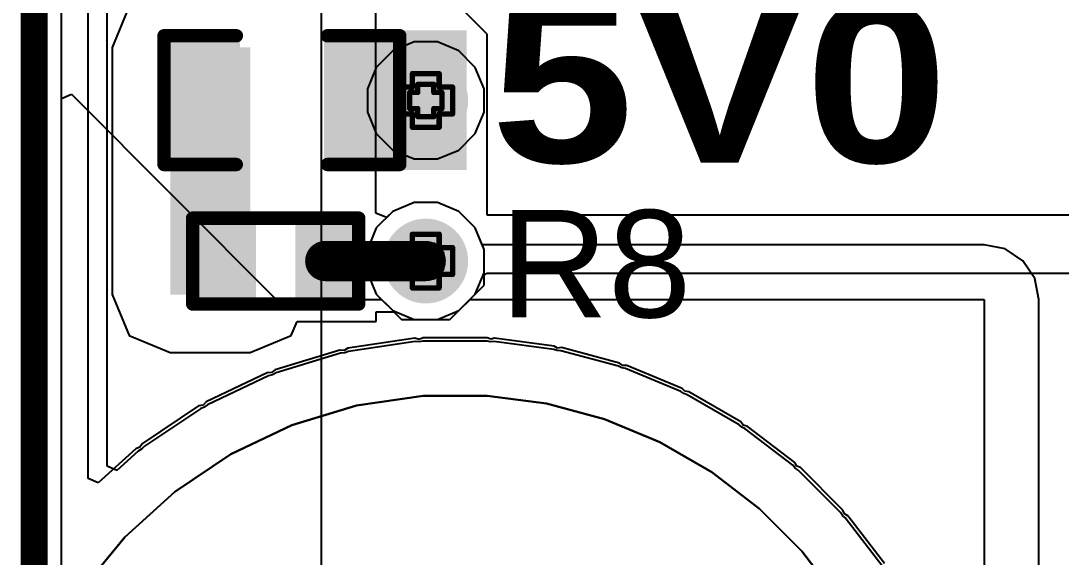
# Model space of a CAD drawing. Header units: inches. Extents: x -4 to 5258, y -4 to 5281.
# Drawn here: x -4.14 to 5.73, y 2.81 to 7.89 of the extents above; entities that cross this region are included whole.
import ezdxf

# ---------------------------------------------------------------- set-up
doc = ezdxf.new("R2010")
doc.units = ezdxf.units.IN
for name, color, linetype in [('Board Outline', 216, 'Continuous'), ('Bottom Layer', 5, 'Continuous'), ('Bottom Solder', 6, 'Continuous'), ('Drill Drawing', 1, 'Continuous'), ('Layer 1', 16, 'Continuous'), ('Layer 2', 76, 'Continuous'), ('Top Layer', 1, 'Continuous'), ('Top Overlay', 2, 'Continuous'), ('Top Paste', 8, 'Continuous'), ('Top Solder', 216, 'Continuous'), ('Via Holes', 16, 'Continuous')]:
    doc.layers.add(name, color=color, linetype=linetype)
doc.styles.add('Arial', font='', dxfattribs={"height": 0.2})
doc.styles.add('Arial Black_Bold', font='', dxfattribs={"height": 0.2})
doc.styles.get('Arial').set_extended_font_data('Arial')
doc.styles.get('Arial Black_Bold').set_extended_font_data('Arial Black', bold=True)

# ---------------------------------------------------------------- blocks, each defined once
blk = doc.blocks.new('R___0402_160')
at = {"layer": 'Top Layer'}
for points in [[(-0.6985, -0.3175), (-0.6985, 0.3175), (-0.2413, 0.3175), (-0.2413, -0.3175)], [(0.2413, -0.3175), (0.2413, 0.3175), (0.6985, 0.3175), (0.6985, -0.3175)]]:
    blk.add_hatch(color=1, dxfattribs=at).paths.add_polyline_path(points)
at = {"layer": 'Top Paste'}
for points in [[(-0.6985, -0.3175), (-0.6985, 0.3175), (-0.2413, 0.3175), (-0.2413, -0.3175)], [(0.2413, -0.3175), (0.2413, 0.3175), (0.6985, 0.3175), (0.6985, -0.3175)]]:
    blk.add_hatch(color=8, dxfattribs=at).paths.add_polyline_path(points)
at = {"layer": 'Top Solder'}
for points in [[(-0.7535, -0.3725), (-0.7535, 0.3725), (-0.1863, 0.3725), (-0.1863, -0.3725)], [(0.1863, -0.3725), (0.1863, 0.3725), (0.7535, 0.3725), (0.7535, -0.3725)]]:
    blk.add_hatch(color=216, dxfattribs=at).paths.add_polyline_path(points)
at = {"layer": 'Top Overlay'}
for points in [[(-0.7874, 0.4064, 0.127, 0.127, 0), (-0.7874, -0.4064, 0.127, 0.127, 0)], [(0.7874, 0.4064, 0.127, 0.127, 0), (-0.7874, 0.4064, 0.127, 0.127, 0)], [(0.7874, 0.4064, 0.127, 0.127, 0), (0.7874, -0.4064, 0.127, 0.127, 0)], [(0.7874, -0.4064, 0.127, 0.127, 0), (-0.7874, -0.4064, 0.127, 0.127, 0)], [(0.8128, -0.4318, 0.00323, 0.00323, 0), (-0.8128, -0.4318, 0.00323, 0.00323, 0)]]:
    blk.add_lwpolyline(points, format="xyseb", dxfattribs=at)
for points in [[(-0.8191, 0.4064, 0.0635, 0.0635, 1), (-0.7556, 0.4064, 0.0635, 0.0635, 1)], [(-0.8191, 0.4064, 0.0635, 0.0635, 1), (-0.7556, 0.4064, 0.0635, 0.0635, 1)], [(0.7556, 0.4064, 0.0635, 0.0635, 1), (0.8191, 0.4064, 0.0635, 0.0635, 1)], [(0.7556, 0.4064, 0.0635, 0.0635, 1), (0.8191, 0.4064, 0.0635, 0.0635, 1)], [(-0.8191, -0.4064, 0.0635, 0.0635, 1), (-0.7556, -0.4064, 0.0635, 0.0635, 1)], [(-0.8191, -0.4064, 0.0635, 0.0635, 1), (-0.7556, -0.4064, 0.0635, 0.0635, 1)], [(0.7556, -0.4064, 0.0635, 0.0635, 1), (0.8191, -0.4064, 0.0635, 0.0635, 1)], [(0.7556, -0.4064, 0.0635, 0.0635, 1), (0.8191, -0.4064, 0.0635, 0.0635, 1)], [(-0.8136, -0.4318, 0.00161, 0.00161, 1), (-0.812, -0.4318, 0.00161, 0.00161, 1)], [(0.812, -0.4318, 0.00161, 0.00161, 1), (0.8136, -0.4318, 0.00161, 0.00161, 1)]]:
    blk.add_lwpolyline(points, format="xyseb", close=True, dxfattribs=at)
blk = doc.blocks.new('LED_0603_203')
at = {"layer": 'Top Layer'}
for points in [[(-1, 0.5), (-0.5, 0.5), (-0.5, -0.5), (-1, -0.5)], [(0.5, 0.5), (1, 0.5), (1, -0.5), (0.5, -0.5)]]:
    blk.add_hatch(color=1, dxfattribs=at).paths.add_polyline_path(points)
at = {"layer": 'Top Overlay'}
blk.add_hatch(color=2, dxfattribs=at).paths.add_polyline_path([(1.1175, -0.6603), (1.7525, -0.6603), (1.7525, 0.6605), (1.1175, 0.6605)])
at = {"layer": 'Top Paste'}
for points in [[(-1, 0.5), (-0.5, 0.5), (-0.5, -0.5), (-1, -0.5)], [(0.5, 0.5), (1, 0.5), (1, -0.5), (0.5, -0.5)]]:
    blk.add_hatch(color=8, dxfattribs=at).paths.add_polyline_path(points)
at = {"layer": 'Top Solder'}
for points in [[(-1.1016, 0.6016), (-0.3984, 0.6016), (-0.3984, -0.6016), (-1.1016, -0.6016)], [(0.3984, 0.6016), (1.1016, 0.6016), (1.1016, -0.6016), (0.3984, -0.6016)]]:
    blk.add_hatch(color=216, dxfattribs=at).paths.add_polyline_path(points)
at = {"layer": 'Top Overlay'}
for points in [[(-1.1176, -0.6096, 0.127, 0.127, 0), (-1.1176, 0.6096, 0.127, 0.127, 0)], [(-1.1176, 0.6096, 0.127, 0.127, 0), (-0.4318, 0.6096, 0.127, 0.127, 0)], [(0.4318, 0.6096, 0.127, 0.127, 0), (1.1176, 0.6096, 0.127, 0.127, 0)], [(1.1176, -0.6096, 0.127, 0.127, 0), (1.1176, 0.6096, 0.127, 0.127, 0)], [(-1.1176, -0.6096, 0.127, 0.127, 0), (-0.4318, -0.6096, 0.127, 0.127, 0)], [(0.4318, -0.6096, 0.127, 0.127, 0), (1.1176, -0.6096, 0.127, 0.127, 0)]]:
    blk.add_lwpolyline(points, format="xyseb", dxfattribs=at)
for points in [[(-1.1494, 0.6096, 0.0635, 0.0635, 1), (-1.0858, 0.6096, 0.0635, 0.0635, 1)], [(-1.1494, 0.6096, 0.0635, 0.0635, 1), (-1.0858, 0.6096, 0.0635, 0.0635, 1)], [(-0.4636, 0.6096, 0.0635, 0.0635, 1), (-0.4001, 0.6096, 0.0635, 0.0635, 1)], [(0.4001, 0.6096, 0.0635, 0.0635, 1), (0.4636, 0.6096, 0.0635, 0.0635, 1)], [(1.0858, 0.6096, 0.0635, 0.0635, 1), (1.1494, 0.6096, 0.0635, 0.0635, 1)], [(1.0858, 0.6096, 0.0635, 0.0635, 1), (1.1494, 0.6096, 0.0635, 0.0635, 1)], [(-1.1494, -0.6096, 0.0635, 0.0635, 1), (-1.0858, -0.6096, 0.0635, 0.0635, 1)], [(-1.1494, -0.6096, 0.0635, 0.0635, 1), (-1.0858, -0.6096, 0.0635, 0.0635, 1)], [(-0.4636, -0.6096, 0.0635, 0.0635, 1), (-0.4001, -0.6096, 0.0635, 0.0635, 1)], [(0.4001, -0.6096, 0.0635, 0.0635, 1), (0.4636, -0.6096, 0.0635, 0.0635, 1)], [(1.0858, -0.6096, 0.0635, 0.0635, 1), (1.1494, -0.6096, 0.0635, 0.0635, 1)], [(1.0858, -0.6096, 0.0635, 0.0635, 1), (1.1494, -0.6096, 0.0635, 0.0635, 1)]]:
    blk.add_lwpolyline(points, format="xyseb", close=True, dxfattribs=at)

msp = doc.modelspace()

# ---------------------------------------------------------------- hatches: boundary and pattern name
at = {"layer": 'Bottom Layer'}
h = msp.add_hatch(color=5, dxfattribs=at)
edge = h.paths.add_edge_path()
edge.add_arc((-0.2966, 7.1358), 0.3, 0, 360)
h = msp.add_hatch(color=5, dxfattribs=at)
edge = h.paths.add_edge_path()
edge.add_arc((-0.2967, 5.6151), 0.3, 0, 360)
at = {"layer": 'Bottom Solder'}
h = msp.add_hatch(color=6, dxfattribs=at)
edge = h.paths.add_edge_path()
edge.add_arc((-0.2966, 7.1358), 0.4016, 0, 360)
h = msp.add_hatch(color=6, dxfattribs=at)
edge = h.paths.add_edge_path()
edge.add_arc((-0.2967, 5.6151), 0.4016, 0, 360)
at = {"layer": 'Layer 1'}
h = msp.add_hatch(color=16, dxfattribs=at)
edge = h.paths.add_edge_path()
edge.add_arc((-0.2966, 7.1358), 0.3, 0, 360)
h = msp.add_hatch(color=16, dxfattribs=at)
edge = h.paths.add_edge_path()
edge.add_arc((-0.2967, 5.6151), 0.3, 0, 360)
at = {"layer": 'Layer 2'}
h = msp.add_hatch(color=76, dxfattribs=at)
edge = h.paths.add_edge_path()
edge.add_arc((-0.2966, 7.1358), 0.3, 0, 360)
h = msp.add_hatch(color=76, dxfattribs=at)
edge = h.paths.add_edge_path()
edge.add_arc((-0.2967, 5.6151), 0.3, 0, 360)
at = {"layer": 'Top Layer'}
for points in [[(-2.7199, 5.2976), (-1.9611, 5.2976), (-1.9611, 7.6391), (-2.7199, 7.6391)], [(-0.9109, 7.4365), (-0.9109, 6.8344), (-0.2966, 6.8344), (-0.2966, 7.4365)]]:
    msp.add_hatch(color=1, dxfattribs=at).paths.add_polyline_path(points)
h = msp.add_hatch(color=1, dxfattribs=at)
edge = h.paths.add_edge_path()
edge.add_arc((-0.2966, 7.1358), 0.3, 0, 360)
h = msp.add_hatch(color=1, dxfattribs=at)
edge = h.paths.add_edge_path()
edge.add_arc((-0.2967, 5.6151), 0.3, 0, 360)
at = {"layer": 'Top Solder'}
h = msp.add_hatch(color=216, dxfattribs=at)
edge = h.paths.add_edge_path()
edge.add_arc((-0.2966, 7.1358), 0.4016, 0, 360)
h = msp.add_hatch(color=216, dxfattribs=at)
edge = h.paths.add_edge_path()
edge.add_arc((-0.2967, 5.6151), 0.4016, 0, 360)
at = {"layer": 'Via Holes'}
h = msp.add_hatch(color=7, dxfattribs=at)
edge = h.paths.add_edge_path()
edge.add_arc((-0.2966, 7.1358), 0.15, 0, 360)
h = msp.add_hatch(color=7, dxfattribs=at)
edge = h.paths.add_edge_path()
edge.add_arc((-0.2967, 5.6151), 0.15, 0, 360)

# ---------------------------------------------------------------- linework, layer by layer
at = {"layer": 'Board Outline'}
msp.add_lwpolyline([(-4.0093, -3.9907, 0.254, 0.254, 0), (-4.0093, 106.0093, 0.254, 0.254, 0)], format="xyseb", dxfattribs=at)
at = {"layer": 'Bottom Layer'}
for p, q in [((-3.319, 3.6731), (-3.319, 20.9148)), ((-0.4069, 6.1691), (-0.6105, 6.0847)), ((-0.1865, 6.1691), (-0.4069, 6.1691)), ((0.0172, 6.0847), (-0.1865, 6.1691)), ((-0.6105, 6.0847), (-0.7663, 5.9289)), ((0.173, 5.9289), (0.0172, 6.0847)), ((-0.7663, 5.9289), (-0.8507, 5.7253)), ((0.2573, 5.7253), (0.173, 5.9289)), ((-0.8507, 5.7253), (-0.8507, 5.5049)), ((0.2573, 5.5049), (0.2573, 5.7253)), ((-0.8507, 5.5049), (-0.7663, 5.3013)), ((0.173, 5.3013), (0.2573, 5.5049)), ((-0.7663, 5.3013), (-0.6105, 5.1454)), ((0.0172, 5.1454), (0.173, 5.3013)), ((-0.6105, 5.1454), (-0.4069, 5.0611)), ((-0.1865, 5.0611), (0.0172, 5.1454)), ((-0.4069, 5.0611), (-0.1865, 5.0611)), ((-0.3961, 4.852), (-1.0294, 4.7581)), ((-0.3578, 4.8501), (-0.3961, 4.852)), ((-0.3201, 4.8576), (-0.3578, 4.8501)), ((0, 4.8576), (-0.3201, 4.8576)), ((0.2844, 4.8576), (0, 4.8576)), ((0.318, 4.851), (0.2844, 4.8576)), ((0.352, 4.8532), (0.318, 4.851)), ((0.9161, 4.7789), (0.352, 4.8532)), ((-1.1038, 4.7414), (-1.7164, 4.5555)), ((-1.0656, 4.7452), (-1.1038, 4.7414)), ((-1.0294, 4.7581), (-1.0656, 4.7452)), ((0.9484, 4.768), (0.9161, 4.7789)), ((0.9825, 4.7657), (0.9484, 4.768)), ((1.532, 4.6185), (0.9825, 4.7657)), ((-1.7164, 4.5555), (-1.7503, 4.5374)), ((1.5626, 4.6034), (1.532, 4.6185)), ((1.5961, 4.5967), (1.5626, 4.6034)), ((2.1217, 4.379), (1.5961, 4.5967)), ((-1.7875, 4.5281), (-2.3663, 4.2544)), ((-1.7503, 4.5374), (-1.7875, 4.5281)), ((2.1501, 4.36), (2.1217, 4.379)), ((2.1825, 4.3491), (2.1501, 4.36)), ((2.6751, 4.0646), (2.1825, 4.3491)), ((-2.3663, 4.2544), (-2.3971, 4.2315)), ((-0.9534, 4.2457), (-1.5661, 4.0599)), ((-0.3201, 4.3397), (-0.9534, 4.2457)), ((0, 4.3397), (-0.3201, 4.3397)), ((0.2844, 4.3397), (0, 4.3397)), ((0.8484, 4.2654), (0.2844, 4.3397)), ((1.3979, 4.1182), (0.8484, 4.2654)), ((-2.4326, 4.2168), (-2.9649, 3.8611)), ((-2.3971, 4.2315), (-2.4326, 4.2168)), ((-1.5661, 4.0599), (-2.1448, 3.7862)), ((1.9235, 3.9005), (1.3979, 4.1182)), ((2.7008, 4.0421), (2.6751, 4.0646)), ((2.7315, 4.027), (2.7008, 4.0421)), ((3.1828, 3.6807), (2.7315, 4.027)), ((-2.9649, 3.8611), (-2.9921, 3.834)), ((2.4162, 3.6161), (1.9235, 3.9005)), ((-3.025, 3.8142), (-3.2261, 3.6319)), ((-2.9921, 3.834), (-3.025, 3.8142)), ((-2.1448, 3.7862), (-2.6772, 3.4305)), ((-3.2261, 3.6319), (-3.319, 3.6731)), ((3.2053, 3.655), (3.1828, 3.6807)), ((3.2337, 3.636), (3.2053, 3.655)), ((2.8675, 3.2697), (2.4162, 3.6161)), ((3.636, 3.2337), (3.2337, 3.636)), ((-2.6772, 3.4305), (-3.1515, 3.0005)), ((3.2697, 2.8675), (2.8675, 3.2697)), ((3.655, 3.2053), (3.636, 3.2337)), ((3.6807, 3.1828), (3.655, 3.2053)), ((4.027, 2.7315), (3.6807, 3.1828)), ((-3.1515, 3.0005), (-3.5577, 2.5056)), ((3.6161, 2.4162), (3.2697, 2.8675))]:
    msp.add_line(p, q, dxfattribs=at)
at = {"layer": 'Bottom Solder'}
for p, q in [((-0.9534, 4.2457), (-1.5661, 4.0599)), ((-0.3201, 4.3397), (-0.9534, 4.2457)), ((0, 4.3397), (-0.3201, 4.3397)), ((0.2844, 4.3397), (0, 4.3397)), ((0.8484, 4.2654), (0.2844, 4.3397)), ((1.3979, 4.1182), (0.8484, 4.2654)), ((-1.5661, 4.0599), (-2.1448, 3.7862)), ((1.9235, 3.9005), (1.3979, 4.1182)), ((2.4162, 3.6161), (1.9235, 3.9005)), ((-2.1448, 3.7862), (-2.6772, 3.4305)), ((2.8675, 3.2697), (2.4162, 3.6161)), ((-2.6772, 3.4305), (-3.1515, 3.0005)), ((3.2697, 2.8675), (2.8675, 3.2697)), ((-3.1515, 3.0005), (-3.5577, 2.5056)), ((3.6161, 2.4162), (3.2697, 2.8675))]:
    msp.add_line(p, q, dxfattribs=at)
at = {"layer": 'Drill Drawing'}
for points in [[(-0.4236, 7.2628, 0.0508, 0.0508, 0), (-0.4236, 7.3898, 0.0508, 0.0508, 0)], [(-0.4236, 7.3898, 0.0508, 0.0508, 0), (-0.1696, 7.3898, 0.0508, 0.0508, 0)], [(-0.1696, 7.2628, 0.0508, 0.0508, 0), (-0.1696, 7.3898, 0.0508, 0.0508, 0)], [(-0.3728, 7.212, 0.0508, 0.0508, 0), (-0.3728, 7.2882, 0.0508, 0.0508, 0)], [(-0.3728, 7.2882, 0.0508, 0.0508, 0), (-0.2204, 7.2882, 0.0508, 0.0508, 0)], [(-0.2204, 7.212, 0.0508, 0.0508, 0), (-0.2204, 7.2882, 0.0508, 0.0508, 0)], [(-0.5506, 7.0088, 0.0508, 0.0508, 0), (-0.5506, 7.2628, 0.0508, 0.0508, 0)], [(-0.5506, 7.2628, 0.0508, 0.0508, 0), (-0.4236, 7.2628, 0.0508, 0.0508, 0)], [(-0.449, 7.0596, 0.0508, 0.0508, 0), (-0.449, 7.212, 0.0508, 0.0508, 0)], [(-0.449, 7.212, 0.0508, 0.0508, 0), (-0.3728, 7.212, 0.0508, 0.0508, 0)], [(-0.2204, 7.212, 0.0508, 0.0508, 0), (-0.1442, 7.212, 0.0508, 0.0508, 0)], [(-0.1696, 7.2628, 0.0508, 0.0508, 0), (-0.0426, 7.2628, 0.0508, 0.0508, 0)], [(-0.1442, 7.0596, 0.0508, 0.0508, 0), (-0.1442, 7.212, 0.0508, 0.0508, 0)], [(-0.0426, 7.0088, 0.0508, 0.0508, 0), (-0.0426, 7.2628, 0.0508, 0.0508, 0)], [(-0.5506, 7.0088, 0.0508, 0.0508, 0), (-0.4236, 7.0088, 0.0508, 0.0508, 0)], [(-0.449, 7.0596, 0.0508, 0.0508, 0), (-0.3728, 7.0596, 0.0508, 0.0508, 0)], [(-0.4236, 6.8818, 0.0508, 0.0508, 0), (-0.4236, 7.0088, 0.0508, 0.0508, 0)], [(-0.3728, 6.9834, 0.0508, 0.0508, 0), (-0.3728, 7.0596, 0.0508, 0.0508, 0)], [(-0.3728, 6.9834, 0.0508, 0.0508, 0), (-0.2204, 6.9834, 0.0508, 0.0508, 0)], [(-0.2204, 7.0596, 0.0508, 0.0508, 0), (-0.1442, 7.0596, 0.0508, 0.0508, 0)], [(-0.2204, 6.9834, 0.0508, 0.0508, 0), (-0.2204, 7.0596, 0.0508, 0.0508, 0)], [(-0.1696, 7.0088, 0.0508, 0.0508, 0), (-0.0426, 7.0088, 0.0508, 0.0508, 0)], [(-0.1696, 6.8818, 0.0508, 0.0508, 0), (-0.1696, 7.0088, 0.0508, 0.0508, 0)], [(-0.4236, 6.8818, 0.0508, 0.0508, 0), (-0.1696, 6.8818, 0.0508, 0.0508, 0)], [(-0.4237, 5.7421, 0.0508, 0.0508, 0), (-0.4237, 5.8691, 0.0508, 0.0508, 0)], [(-0.4237, 5.8691, 0.0508, 0.0508, 0), (-0.1697, 5.8691, 0.0508, 0.0508, 0)], [(-0.1697, 5.7421, 0.0508, 0.0508, 0), (-0.1697, 5.8691, 0.0508, 0.0508, 0)], [(-0.5507, 5.4881, 0.0508, 0.0508, 0), (-0.5507, 5.7421, 0.0508, 0.0508, 0)], [(-0.5507, 5.7421, 0.0508, 0.0508, 0), (-0.4237, 5.7421, 0.0508, 0.0508, 0)], [(-0.3729, 5.6913, 0.0508, 0.0508, 0), (-0.3729, 5.7675, 0.0508, 0.0508, 0)], [(-0.3729, 5.7675, 0.0508, 0.0508, 0), (-0.2205, 5.7675, 0.0508, 0.0508, 0)], [(-0.2205, 5.6913, 0.0508, 0.0508, 0), (-0.2205, 5.7675, 0.0508, 0.0508, 0)], [(-0.1697, 5.7421, 0.0508, 0.0508, 0), (-0.0427, 5.7421, 0.0508, 0.0508, 0)], [(-0.0427, 5.4881, 0.0508, 0.0508, 0), (-0.0427, 5.7421, 0.0508, 0.0508, 0)], [(-0.4491, 5.5389, 0.0508, 0.0508, 0), (-0.4491, 5.6913, 0.0508, 0.0508, 0)], [(-0.4491, 5.6913, 0.0508, 0.0508, 0), (-0.3729, 5.6913, 0.0508, 0.0508, 0)], [(-0.2205, 5.6913, 0.0508, 0.0508, 0), (-0.1443, 5.6913, 0.0508, 0.0508, 0)], [(-0.1443, 5.5389, 0.0508, 0.0508, 0), (-0.1443, 5.6913, 0.0508, 0.0508, 0)], [(-0.4491, 5.5389, 0.0508, 0.0508, 0), (-0.3729, 5.5389, 0.0508, 0.0508, 0)], [(-0.3729, 5.4627, 0.0508, 0.0508, 0), (-0.3729, 5.5389, 0.0508, 0.0508, 0)], [(-0.2205, 5.5389, 0.0508, 0.0508, 0), (-0.1443, 5.5389, 0.0508, 0.0508, 0)], [(-0.2205, 5.4627, 0.0508, 0.0508, 0), (-0.2205, 5.5389, 0.0508, 0.0508, 0)], [(-0.5507, 5.4881, 0.0508, 0.0508, 0), (-0.4237, 5.4881, 0.0508, 0.0508, 0)], [(-0.4237, 5.3611, 0.0508, 0.0508, 0), (-0.4237, 5.4881, 0.0508, 0.0508, 0)], [(-0.3729, 5.4627, 0.0508, 0.0508, 0), (-0.2205, 5.4627, 0.0508, 0.0508, 0)], [(-0.1697, 5.4881, 0.0508, 0.0508, 0), (-0.0427, 5.4881, 0.0508, 0.0508, 0)], [(-0.1697, 5.3611, 0.0508, 0.0508, 0), (-0.1697, 5.4881, 0.0508, 0.0508, 0)], [(-0.4237, 5.3611, 0.0508, 0.0508, 0), (-0.1697, 5.3611, 0.0508, 0.0508, 0)]]:
    msp.add_lwpolyline(points, format="xyseb", dxfattribs=at)
for points in [[(-0.4363, 7.3898, 0.0254, 0.0254, 1), (-0.4109, 7.3898, 0.0254, 0.0254, 1)], [(-0.4363, 7.3898, 0.0254, 0.0254, 1), (-0.4109, 7.3898, 0.0254, 0.0254, 1)], [(-0.1823, 7.3898, 0.0254, 0.0254, 1), (-0.1569, 7.3898, 0.0254, 0.0254, 1)], [(-0.1823, 7.3898, 0.0254, 0.0254, 1), (-0.1569, 7.3898, 0.0254, 0.0254, 1)], [(-0.3855, 7.2882, 0.0254, 0.0254, 1), (-0.3601, 7.2882, 0.0254, 0.0254, 1)], [(-0.3855, 7.2882, 0.0254, 0.0254, 1), (-0.3601, 7.2882, 0.0254, 0.0254, 1)], [(-0.2331, 7.2882, 0.0254, 0.0254, 1), (-0.2077, 7.2882, 0.0254, 0.0254, 1)], [(-0.2331, 7.2882, 0.0254, 0.0254, 1), (-0.2077, 7.2882, 0.0254, 0.0254, 1)], [(-0.5633, 7.2628, 0.0254, 0.0254, 1), (-0.5379, 7.2628, 0.0254, 0.0254, 1)], [(-0.5633, 7.2628, 0.0254, 0.0254, 1), (-0.5379, 7.2628, 0.0254, 0.0254, 1)], [(-0.4617, 7.212, 0.0254, 0.0254, 1), (-0.4363, 7.212, 0.0254, 0.0254, 1)], [(-0.4617, 7.212, 0.0254, 0.0254, 1), (-0.4363, 7.212, 0.0254, 0.0254, 1)], [(-0.4363, 7.2628, 0.0254, 0.0254, 1), (-0.4109, 7.2628, 0.0254, 0.0254, 1)], [(-0.4363, 7.2628, 0.0254, 0.0254, 1), (-0.4109, 7.2628, 0.0254, 0.0254, 1)], [(-0.3855, 7.212, 0.0254, 0.0254, 1), (-0.3601, 7.212, 0.0254, 0.0254, 1)], [(-0.3855, 7.212, 0.0254, 0.0254, 1), (-0.3601, 7.212, 0.0254, 0.0254, 1)], [(-0.2331, 7.212, 0.0254, 0.0254, 1), (-0.2077, 7.212, 0.0254, 0.0254, 1)], [(-0.2331, 7.212, 0.0254, 0.0254, 1), (-0.2077, 7.212, 0.0254, 0.0254, 1)], [(-0.1823, 7.2628, 0.0254, 0.0254, 1), (-0.1569, 7.2628, 0.0254, 0.0254, 1)], [(-0.1823, 7.2628, 0.0254, 0.0254, 1), (-0.1569, 7.2628, 0.0254, 0.0254, 1)], [(-0.1569, 7.212, 0.0254, 0.0254, 1), (-0.1315, 7.212, 0.0254, 0.0254, 1)], [(-0.1569, 7.212, 0.0254, 0.0254, 1), (-0.1315, 7.212, 0.0254, 0.0254, 1)], [(-0.0553, 7.2628, 0.0254, 0.0254, 1), (-0.0299, 7.2628, 0.0254, 0.0254, 1)], [(-0.0553, 7.2628, 0.0254, 0.0254, 1), (-0.0299, 7.2628, 0.0254, 0.0254, 1)], [(-0.5633, 7.0088, 0.0254, 0.0254, 1), (-0.5379, 7.0088, 0.0254, 0.0254, 1)], [(-0.5633, 7.0088, 0.0254, 0.0254, 1), (-0.5379, 7.0088, 0.0254, 0.0254, 1)], [(-0.4617, 7.0596, 0.0254, 0.0254, 1), (-0.4363, 7.0596, 0.0254, 0.0254, 1)], [(-0.4617, 7.0596, 0.0254, 0.0254, 1), (-0.4363, 7.0596, 0.0254, 0.0254, 1)], [(-0.4363, 7.0088, 0.0254, 0.0254, 1), (-0.4109, 7.0088, 0.0254, 0.0254, 1)], [(-0.4363, 7.0088, 0.0254, 0.0254, 1), (-0.4109, 7.0088, 0.0254, 0.0254, 1)], [(-0.3855, 7.0596, 0.0254, 0.0254, 1), (-0.3601, 7.0596, 0.0254, 0.0254, 1)], [(-0.3855, 7.0596, 0.0254, 0.0254, 1), (-0.3601, 7.0596, 0.0254, 0.0254, 1)], [(-0.3855, 6.9834, 0.0254, 0.0254, 1), (-0.3601, 6.9834, 0.0254, 0.0254, 1)], [(-0.3855, 6.9834, 0.0254, 0.0254, 1), (-0.3601, 6.9834, 0.0254, 0.0254, 1)], [(-0.2331, 7.0596, 0.0254, 0.0254, 1), (-0.2077, 7.0596, 0.0254, 0.0254, 1)], [(-0.2331, 7.0596, 0.0254, 0.0254, 1), (-0.2077, 7.0596, 0.0254, 0.0254, 1)], [(-0.2331, 6.9834, 0.0254, 0.0254, 1), (-0.2077, 6.9834, 0.0254, 0.0254, 1)], [(-0.2331, 6.9834, 0.0254, 0.0254, 1), (-0.2077, 6.9834, 0.0254, 0.0254, 1)], [(-0.1823, 7.0088, 0.0254, 0.0254, 1), (-0.1569, 7.0088, 0.0254, 0.0254, 1)], [(-0.1823, 7.0088, 0.0254, 0.0254, 1), (-0.1569, 7.0088, 0.0254, 0.0254, 1)], [(-0.1569, 7.0596, 0.0254, 0.0254, 1), (-0.1315, 7.0596, 0.0254, 0.0254, 1)], [(-0.1569, 7.0596, 0.0254, 0.0254, 1), (-0.1315, 7.0596, 0.0254, 0.0254, 1)], [(-0.0553, 7.0088, 0.0254, 0.0254, 1), (-0.0299, 7.0088, 0.0254, 0.0254, 1)], [(-0.0553, 7.0088, 0.0254, 0.0254, 1), (-0.0299, 7.0088, 0.0254, 0.0254, 1)], [(-0.4363, 6.8818, 0.0254, 0.0254, 1), (-0.4109, 6.8818, 0.0254, 0.0254, 1)], [(-0.4363, 6.8818, 0.0254, 0.0254, 1), (-0.4109, 6.8818, 0.0254, 0.0254, 1)], [(-0.1823, 6.8818, 0.0254, 0.0254, 1), (-0.1569, 6.8818, 0.0254, 0.0254, 1)], [(-0.1823, 6.8818, 0.0254, 0.0254, 1), (-0.1569, 6.8818, 0.0254, 0.0254, 1)], [(-0.4364, 5.8691, 0.0254, 0.0254, 1), (-0.411, 5.8691, 0.0254, 0.0254, 1)], [(-0.4364, 5.8691, 0.0254, 0.0254, 1), (-0.411, 5.8691, 0.0254, 0.0254, 1)], [(-0.1824, 5.8691, 0.0254, 0.0254, 1), (-0.157, 5.8691, 0.0254, 0.0254, 1)], [(-0.1824, 5.8691, 0.0254, 0.0254, 1), (-0.157, 5.8691, 0.0254, 0.0254, 1)], [(-0.5634, 5.7421, 0.0254, 0.0254, 1), (-0.538, 5.7421, 0.0254, 0.0254, 1)], [(-0.5634, 5.7421, 0.0254, 0.0254, 1), (-0.538, 5.7421, 0.0254, 0.0254, 1)], [(-0.4364, 5.7421, 0.0254, 0.0254, 1), (-0.411, 5.7421, 0.0254, 0.0254, 1)], [(-0.4364, 5.7421, 0.0254, 0.0254, 1), (-0.411, 5.7421, 0.0254, 0.0254, 1)], [(-0.3856, 5.7675, 0.0254, 0.0254, 1), (-0.3602, 5.7675, 0.0254, 0.0254, 1)], [(-0.3856, 5.7675, 0.0254, 0.0254, 1), (-0.3602, 5.7675, 0.0254, 0.0254, 1)], [(-0.2332, 5.7675, 0.0254, 0.0254, 1), (-0.2078, 5.7675, 0.0254, 0.0254, 1)], [(-0.2332, 5.7675, 0.0254, 0.0254, 1), (-0.2078, 5.7675, 0.0254, 0.0254, 1)], [(-0.1824, 5.7421, 0.0254, 0.0254, 1), (-0.157, 5.7421, 0.0254, 0.0254, 1)], [(-0.1824, 5.7421, 0.0254, 0.0254, 1), (-0.157, 5.7421, 0.0254, 0.0254, 1)], [(-0.0554, 5.7421, 0.0254, 0.0254, 1), (-0.03, 5.7421, 0.0254, 0.0254, 1)], [(-0.0554, 5.7421, 0.0254, 0.0254, 1), (-0.03, 5.7421, 0.0254, 0.0254, 1)], [(-0.4618, 5.6913, 0.0254, 0.0254, 1), (-0.4364, 5.6913, 0.0254, 0.0254, 1)], [(-0.4618, 5.6913, 0.0254, 0.0254, 1), (-0.4364, 5.6913, 0.0254, 0.0254, 1)], [(-0.3856, 5.6913, 0.0254, 0.0254, 1), (-0.3602, 5.6913, 0.0254, 0.0254, 1)], [(-0.3856, 5.6913, 0.0254, 0.0254, 1), (-0.3602, 5.6913, 0.0254, 0.0254, 1)], [(-0.2332, 5.6913, 0.0254, 0.0254, 1), (-0.2078, 5.6913, 0.0254, 0.0254, 1)], [(-0.2332, 5.6913, 0.0254, 0.0254, 1), (-0.2078, 5.6913, 0.0254, 0.0254, 1)], [(-0.157, 5.6913, 0.0254, 0.0254, 1), (-0.1316, 5.6913, 0.0254, 0.0254, 1)], [(-0.157, 5.6913, 0.0254, 0.0254, 1), (-0.1316, 5.6913, 0.0254, 0.0254, 1)], [(-0.4618, 5.5389, 0.0254, 0.0254, 1), (-0.4364, 5.5389, 0.0254, 0.0254, 1)], [(-0.4618, 5.5389, 0.0254, 0.0254, 1), (-0.4364, 5.5389, 0.0254, 0.0254, 1)], [(-0.3856, 5.5389, 0.0254, 0.0254, 1), (-0.3602, 5.5389, 0.0254, 0.0254, 1)], [(-0.3856, 5.5389, 0.0254, 0.0254, 1), (-0.3602, 5.5389, 0.0254, 0.0254, 1)], [(-0.2332, 5.5389, 0.0254, 0.0254, 1), (-0.2078, 5.5389, 0.0254, 0.0254, 1)], [(-0.2332, 5.5389, 0.0254, 0.0254, 1), (-0.2078, 5.5389, 0.0254, 0.0254, 1)], [(-0.157, 5.5389, 0.0254, 0.0254, 1), (-0.1316, 5.5389, 0.0254, 0.0254, 1)], [(-0.157, 5.5389, 0.0254, 0.0254, 1), (-0.1316, 5.5389, 0.0254, 0.0254, 1)], [(-0.5634, 5.4881, 0.0254, 0.0254, 1), (-0.538, 5.4881, 0.0254, 0.0254, 1)], [(-0.5634, 5.4881, 0.0254, 0.0254, 1), (-0.538, 5.4881, 0.0254, 0.0254, 1)], [(-0.4364, 5.4881, 0.0254, 0.0254, 1), (-0.411, 5.4881, 0.0254, 0.0254, 1)], [(-0.4364, 5.4881, 0.0254, 0.0254, 1), (-0.411, 5.4881, 0.0254, 0.0254, 1)], [(-0.3856, 5.4627, 0.0254, 0.0254, 1), (-0.3602, 5.4627, 0.0254, 0.0254, 1)], [(-0.3856, 5.4627, 0.0254, 0.0254, 1), (-0.3602, 5.4627, 0.0254, 0.0254, 1)], [(-0.2332, 5.4627, 0.0254, 0.0254, 1), (-0.2078, 5.4627, 0.0254, 0.0254, 1)], [(-0.2332, 5.4627, 0.0254, 0.0254, 1), (-0.2078, 5.4627, 0.0254, 0.0254, 1)], [(-0.1824, 5.4881, 0.0254, 0.0254, 1), (-0.157, 5.4881, 0.0254, 0.0254, 1)], [(-0.1824, 5.4881, 0.0254, 0.0254, 1), (-0.157, 5.4881, 0.0254, 0.0254, 1)], [(-0.0554, 5.4881, 0.0254, 0.0254, 1), (-0.03, 5.4881, 0.0254, 0.0254, 1)], [(-0.0554, 5.4881, 0.0254, 0.0254, 1), (-0.03, 5.4881, 0.0254, 0.0254, 1)], [(-0.4364, 5.3611, 0.0254, 0.0254, 1), (-0.411, 5.3611, 0.0254, 0.0254, 1)], [(-0.4364, 5.3611, 0.0254, 0.0254, 1), (-0.411, 5.3611, 0.0254, 0.0254, 1)], [(-0.1824, 5.3611, 0.0254, 0.0254, 1), (-0.157, 5.3611, 0.0254, 0.0254, 1)], [(-0.1824, 5.3611, 0.0254, 0.0254, 1), (-0.157, 5.3611, 0.0254, 0.0254, 1)]]:
    msp.add_lwpolyline(points, format="xyseb", close=True, dxfattribs=at)
at = {"layer": 'Layer 1'}
for p, q in [((-3.7504, -3.7317), (-3.7504, 105.7504)), ((-1.287, 20.8297), (-1.287, -3.7317)), ((-0.7691, 6.0698), (-0.7691, 12.9785)), ((-3.7504, 7.156), (-3.6565, 7.1948)), ((-3.7504, -3.7317), (-3.7504, 7.156)), ((-3.6565, 7.1948), (-1.714, 5.2523)), ((-0.4069, 6.1691), (-0.6105, 6.0847)), ((-0.1865, 6.1691), (-0.4069, 6.1691)), ((0.0172, 6.0847), (-0.1865, 6.1691)), ((-0.6675, 6.0277), (-0.7691, 6.0698)), ((-0.6105, 6.0847), (-0.6675, 6.0277)), ((0.173, 5.9289), (0.0172, 6.0847)), ((0.2387, 5.7703), (0.173, 5.9289)), ((4.9987, 5.7703), (0.2387, 5.7703)), ((5.1969, 5.7309), (4.9987, 5.7703)), ((5.365, 5.6186), (5.1969, 5.7309)), ((5.4772, 5.4506), (5.365, 5.6186)), ((5.5167, 5.2523), (5.4772, 5.4506)), ((-1.714, 5.2523), (-0.7174, 5.2523)), ((-0.7174, 5.2523), (-0.6105, 5.1454)), ((0.0172, 5.1454), (0.1241, 5.2523)), ((0.1241, 5.2523), (4.9987, 5.2523)), ((4.9987, 5.2523), (4.9987, -2.1573)), ((5.5167, -1.6394), (5.5167, 5.2523)), ((-0.6105, 5.1454), (-0.4069, 5.0611)), ((-0.1865, 5.0611), (0.0172, 5.1454)), ((-0.4069, 5.0611), (-0.1865, 5.0611))]:
    msp.add_line(p, q, dxfattribs=at)
at = {"layer": 'Layer 2'}
for p, q in [((-3.7504, -3.7317), (-3.7504, 94.5155)), ((-0.6104, 7.6054), (-0.7663, 7.4496)), ((-0.4068, 7.6898), (-0.6104, 7.6054)), ((-0.1864, 7.6898), (-0.4068, 7.6898)), ((0.0172, 7.6054), (-0.1864, 7.6898)), ((0.173, 7.4496), (0.0172, 7.6054)), ((-0.7663, 7.4496), (-0.8506, 7.246)), ((0.2574, 7.246), (0.173, 7.4496)), ((-0.8506, 7.246), (-0.8506, 7.0256)), ((0.2574, 7.0256), (0.2574, 7.246)), ((-0.8506, 7.0256), (-0.7663, 6.822)), ((0.173, 6.822), (0.2574, 7.0256)), ((-0.7663, 6.822), (-0.6104, 6.6661)), ((0.0172, 6.6661), (0.173, 6.822)), ((-0.6104, 6.6661), (-0.4068, 6.5818)), ((-0.1864, 6.5818), (0.0172, 6.6661)), ((-0.4068, 6.5818), (-0.1864, 6.5818))]:
    msp.add_line(p, q, dxfattribs=at)
at = {"layer": 'Top Layer'}
for p, q in [((-3.4968, 3.555), (-3.4968, 98.428)), ((-3.1087, 8.0279), (-3.2697, 7.6391)), ((0.2844, 7.7624), (0.0785, 7.9683)), ((0.2844, 6.0494), (0.2844, 7.7624)), ((-3.2697, 7.6391), (-3.2697, 5.2976)), ((15.3695, 6.0494), (0.2844, 6.0494)), ((0.2573, 5.4814), (0.2844, 5.4995)), ((0.2573, 5.3856), (0.2573, 5.4814)), ((0.2844, 5.4995), (8.8443, 5.4995)), ((-0.0672, 5.0611), (0.2573, 5.3856)), ((-3.2697, 5.2976), (-3.1087, 4.9088)), ((-0.7673, 5.0436), (-0.7673, 5.1339)), ((-0.7673, 5.1339), (-0.599, 5.1339)), ((-0.599, 5.1339), (-0.5261, 5.0611)), ((-1.5723, 4.9088), (-1.5165, 5.0436)), ((-1.5165, 5.0436), (-0.7673, 5.0436)), ((-0.5261, 5.0611), (-0.0672, 5.0611)), ((-3.1087, 4.9088), (-2.7199, 4.7477)), ((-1.9611, 4.7477), (-1.5723, 4.9088)), ((-0.4008, 4.8836), (-1.0341, 4.7896)), ((-0.3595, 4.8732), (-0.4008, 4.8836)), ((-0.3201, 4.8895), (-0.3595, 4.8732)), ((0.2844, 4.8895), (-0.3201, 4.8895)), ((0.3195, 4.875), (0.2844, 4.8895)), ((0.3562, 4.8848), (0.3195, 4.875)), ((0.9202, 4.8106), (0.3562, 4.8848)), ((-2.7199, 4.7477), (-1.9611, 4.7477)), ((-1.113, 4.7719), (-1.7257, 4.5861)), ((-1.0706, 4.7677), (-1.113, 4.7719)), ((-1.0341, 4.7896), (-1.0706, 4.7677)), ((0.9531, 4.7916), (0.9202, 4.8106)), ((0.9908, 4.7965), (0.9531, 4.7916)), ((1.5403, 4.6493), (0.9908, 4.7965)), ((1.5704, 4.6262), (1.5403, 4.6493)), ((-1.8012, 4.557), (-2.3799, 4.2832)), ((-1.7586, 4.559), (-1.8012, 4.557)), ((-1.7257, 4.5861), (-1.7586, 4.559)), ((1.6084, 4.6262), (1.5704, 4.6262)), ((2.1339, 4.4085), (1.6084, 4.6262)), ((2.1608, 4.3816), (2.1339, 4.4085)), ((2.1984, 4.3767), (2.1608, 4.3816)), ((2.6911, 4.0922), (2.1984, 4.3767)), ((-2.4503, 4.2433), (-2.9827, 3.8877)), ((-2.4085, 4.2517), (-2.4503, 4.2433)), ((-2.3799, 4.2832), (-2.4085, 4.2517)), ((-0.9534, 4.2457), (-1.5661, 4.0599)), ((-0.3201, 4.3397), (-0.9534, 4.2457)), ((0, 4.3397), (-0.3201, 4.3397)), ((0.2844, 4.3397), (0, 4.3397)), ((0.8484, 4.2654), (0.2844, 4.3397)), ((1.3979, 4.1182), (0.8484, 4.2654)), ((-1.5661, 4.0599), (-2.1448, 3.7862)), ((1.9235, 3.9005), (1.3979, 4.1182)), ((2.7142, 4.0621), (2.6911, 4.0922)), ((2.7509, 4.0523), (2.7142, 4.0621)), ((3.2022, 3.706), (2.7509, 4.0523)), ((-3.0063, 3.8522), (-3.0464, 3.8379)), ((-2.9827, 3.8877), (-3.0063, 3.8522)), ((2.4162, 3.6161), (1.9235, 3.9005)), ((-3.0464, 3.8379), (-3.4039, 3.5138)), ((-2.1448, 3.7862), (-2.6772, 3.4305)), ((3.2212, 3.6731), (3.2022, 3.706)), ((3.2563, 3.6585), (3.2212, 3.6731)), ((3.6585, 3.2563), (3.2563, 3.6585)), ((-3.4039, 3.5138), (-3.4968, 3.555)), ((2.8675, 3.2697), (2.4162, 3.6161)), ((-2.6772, 3.4305), (-3.1515, 3.0005)), ((3.2697, 2.8675), (2.8675, 3.2697)), ((3.6731, 3.2212), (3.6585, 3.2563)), ((3.706, 3.2022), (3.6731, 3.2212)), ((4.0523, 2.7509), (3.706, 3.2022)), ((-3.1515, 3.0005), (-3.5577, 2.5056)), ((3.6161, 2.4162), (3.2697, 2.8675))]:
    msp.add_line(p, q, dxfattribs=at)
msp.add_lwpolyline([(-1.2499, 5.6151, 0.381, 0.381, 0), (-0.2967, 5.6151, 0.381, 0.381, 0)], format="xyseb", dxfattribs=at)
for points in [[(-1.3452, 5.6151, 0.1905, 0.1905, 1), (-1.1547, 5.6151, 0.1905, 0.1905, 1)], [(-0.3919, 5.6151, 0.1905, 0.1905, 1), (-0.2014, 5.6151, 0.1905, 0.1905, 1)]]:
    msp.add_lwpolyline(points, format="xyseb", close=True, dxfattribs=at)
at = {"layer": 'Top Solder'}
for p, q in [((-1.5661, 4.0599), (-0.9534, 4.2457)), ((-0.9534, 4.2457), (-0.3201, 4.3397)), ((-0.3201, 4.3397), (0, 4.3397)), ((0, 4.3397), (0.2844, 4.3397)), ((0.2844, 4.3397), (0.8485, 4.2654)), ((0.8485, 4.2654), (1.3979, 4.1182)), ((-2.1448, 3.7862), (-1.5661, 4.0599)), ((1.3979, 4.1182), (1.9235, 3.9005)), ((1.9235, 3.9005), (2.4162, 3.616)), ((-2.6772, 3.4305), (-2.1448, 3.7862)), ((2.4162, 3.616), (2.8675, 3.2697)), ((-3.1515, 3.0005), (-2.6772, 3.4305)), ((2.8675, 3.2697), (3.2697, 2.8675)), ((-3.5577, 2.5056), (-3.1515, 3.0005)), ((3.2697, 2.8675), (3.6161, 2.4162))]:
    msp.add_line(p, q, dxfattribs=at)

# ---------------------------------------------------------------- block references
msp.add_blockref('LED_0603_203', (-1.6609, 7.1391))
at = {"rotation": 180}
msp.add_blockref('R___0402_160', (-1.7198, 5.6151), dxfattribs=at)

# ---------------------------------------------------------------- texts
at = {"layer": 'Top Overlay', "style": 'Arial Black_Bold'}
msp.add_text('5V0', height=1.524, rotation=360, dxfattribs=at).set_placement((0.3198, 6.5477))
at = {"layer": 'Top Overlay', "style": 'Arial'}
msp.add_text('R8', height=1.016, dxfattribs=at).set_placement((0.4066, 5.0818))

doc.saveas('drawing.dxf')
